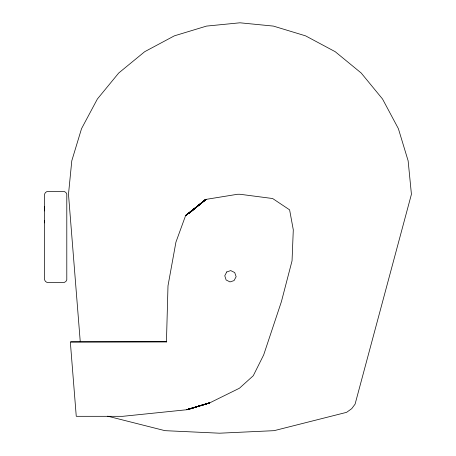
<?xml version="1.0" encoding="UTF-8"?>
<svg xmlns="http://www.w3.org/2000/svg" width="456" height="456" viewBox="0 0 456 456"><rect width="100%" height="100%" fill="white"/><g stroke="black" fill="none" stroke-linecap="round" stroke-linejoin="round"><path stroke-width="0.68" d="M44.574 222.881L44.574 206.693M166.446 341.926L167.996 285.815L175.93 242.142L185.66 215.443L206.009 199.443L185.791 215.443L205.947 199.443L189.04 213.22L205.645 199.443L237.582 194.267L239.959 194.267L272.637 198.525L289.606 209.845L293.293 229.824L292.045 260.826L281.42 301.615L263.665 354.945L253.279 375.721L239.434 388.227L209.481 402.996L186.931 409.653L209.378 402.996L187.045 409.653L208.979 402.996L187.581 409.653M185.729 215.443L206.009 199.443M70.931 341.926L166.748 341.675M206.215 403.828L187.638 409.653L122.784 416.311L76.26 416.311L70.327 341.926L166.594 341.926M107.667 416.18L164.952 430.663L219.547 433.2L274.136 430.663L346.606 412.338L351.73 408.661L355.082 404.147L411.426 194.267L408.131 160.814L398.373 128.649L382.527 99.003L361.203 73.023L335.217 51.699L305.571 35.853L273.406 26.095L239.959 22.8L206.505 26.095L174.34 35.853L144.694 51.699L118.708 73.023L97.384 99.003L81.538 128.649L71.786 160.814L68.491 194.267L80.256 341.749M44.574 210.928L44.574 194.148L45.457 192.5L47.133 191.474L64.239 191.474L65.915 192.5L66.798 194.148L66.798 279.807L65.915 281.455L64.239 282.481L47.133 282.481L45.457 281.455L44.574 279.807L44.574 220.59M226.735 271.964L224.774 275.766L226.119 279.973L230.012 281.922L234.025 280.605L236.145 276.706L234.72 272.568L230.73 270.596L226.735 271.964M205.61 199.443L189.109 213.22L205.645 199.443M205.679 199.443L189.058 213.22L205.679 199.443M209.429 402.996L186.988 409.653L209.429 402.996"/></g></svg>
